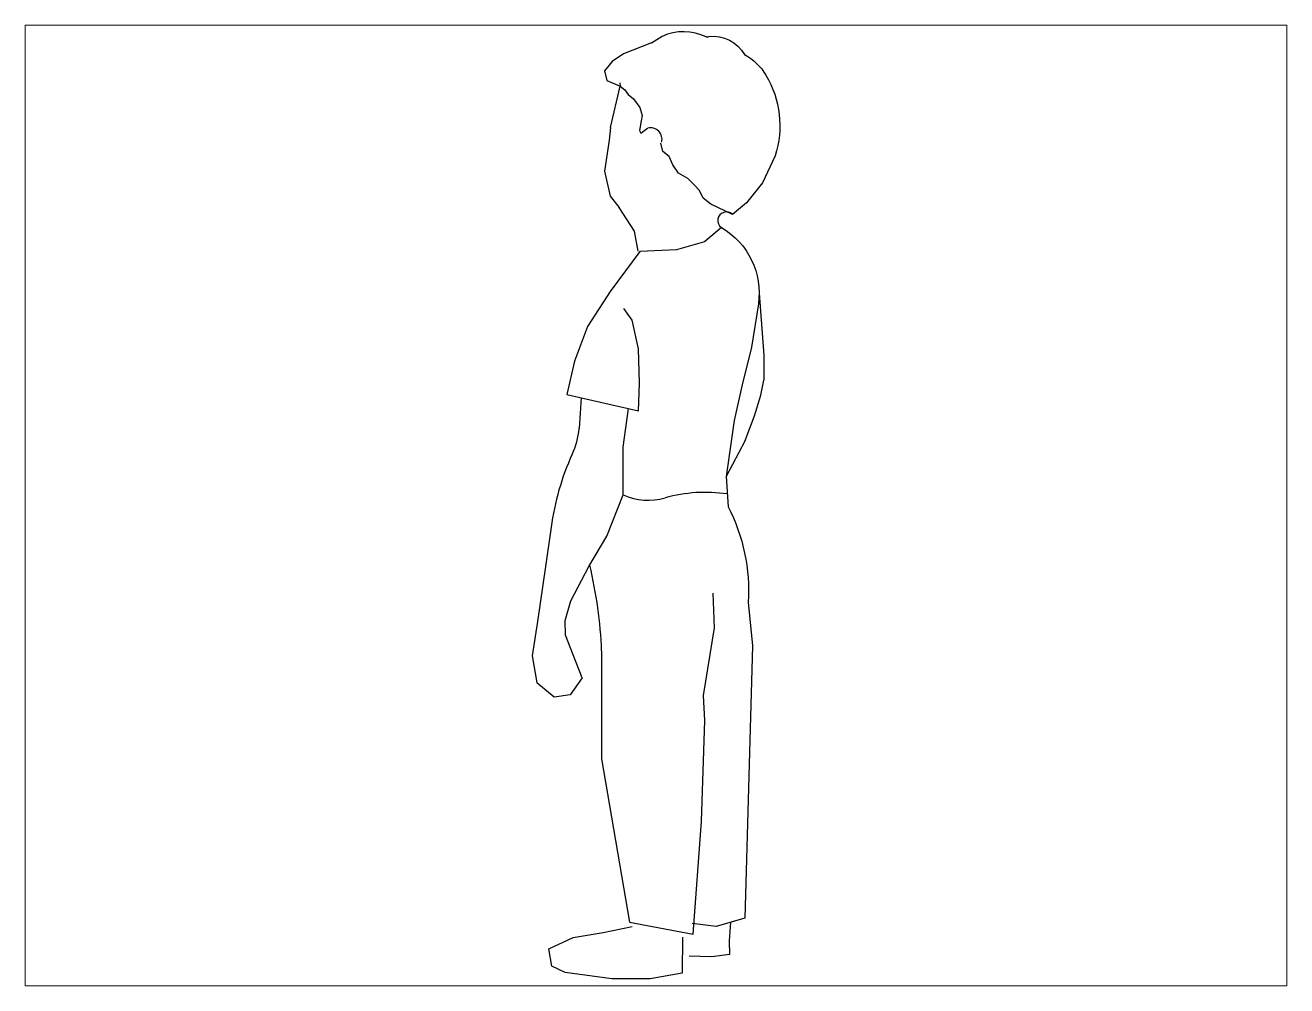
# Paper-space layout 'Layout1' of a CAD drawing. Header units: millimetres. Extents: x 1.05 to 9.45, y 0.8 to 7.2.
# The model-space entities are those that its viewports show. They can reach past a viewport. Long polylines and large blocks are cut down to what shows.
import ezdxf

# ---------------------------------------------------------------- set-up
doc = ezdxf.new("R2010")
doc.units = ezdxf.units.MM
doc.header["$MEASUREMENT"] = 0

# ---------------------------------------------------------------- blocks, each defined once
blk = doc.blocks.new('SYMBOL_Human_5_2D')
at = {"color": 0, "linetype": 'ByBlock'}
for p, q in [((-35.5, 1047.7), (-23.3, 1055.2)), ((-71.8, 1001.6), (-71.2, 998.1)), ((-82.5, 950.4), (-71.2, 998.1)), ((-71.2, 998.1), (-65.8, 993.6)), ((-65.8, 993.6), (-62.1, 988.3)), ((-62.1, 988.3), (-56.2, 983.4)), ((-56.2, 983.4), (-48.9, 973.4)), ((-48.9, 973.4), (-46.2, 964.3)), ((-47.3, 958.1), (-49.3, 947.1)), ((-46.2, 964.3), (-47.3, 958.1)), ((-49.3, 947.1), (-47.6, 944.1)), ((-47.6, 944.1), (-39.8, 949.5)), ((-22.2, 922.9), (-24.6, 932.4)), ((-14.9, 917.1), (-22.2, 922.9)), ((-10.8, 907.7), (-14.9, 917.1)), ((-4.5, 898.1), (-10.8, 907.7)), ((6.4, 891.8), (-4.5, 898.1)), ((13.5, 884.6), (6.4, 891.8)), ((19.9, 878.2), (13.5, 884.6)), ((23.9, 869.3), (19.9, 878.2)), ((32.7, 862.3), (23.9, 869.3)), ((57.6, 850.6), (32.7, 862.3)), ((-50.7, 808.3), (-54.9, 831.5)), ((44.8, 835.5), (25.3, 819)), ((25.3, 819), (-6.8, 810)), ((-48.6, 808.2), (-82.9, 762)), ((-6.8, 810), (-48.6, 808.2)), ((-82.9, 762), (-109, 721.9)), ((-57.6, 729.3), (-67.2, 742.6)), ((-50.3, 696.4), (-57.6, 729.3)), ((-109, 721.9), (-123.8, 682.1)), ((-49.1, 656.8), (-50.3, 696.4)), ((-123.8, 682.1), (-132.6, 643.6)), ((-50.4, 625.2), (-49.1, 656.8)), ((-132.6, 643.6), (-50.4, 625.2)), ((-116.2, 639.9), (-118.4, 604.9)), ((-68, 583.2), (-61.8, 627.7)), ((-67.9, 528.5), (-68, 583.2)), ((-86.6, 481), (-67.9, 528.5)), ((-150.4, 491.5), (-157.2, 446.4)), ((-107.3, 446.4), (-86.6, 481)), ((-157.2, 446.4), (-166.4, 383.1)), ((-127.9, 406.9), (-107.3, 446.4)), ((-134.6, 384.1), (-127.9, 406.9)), ((-166.4, 383.1), (-172.3, 343.8)), ((-133.9, 367.4), (-134.6, 384.1)), ((-125.3, 344.8), (-133.9, 367.4)), ((24.3, 298.1), (37.1, 375.7)), ((-172.3, 343.8), (-167, 312.5)), ((-114.9, 318.4), (-125.3, 344.8)), ((25.9, 269.4), (24.3, 298.1))]:
    blk.add_line(p, q, dxfattribs=at)
for p, q in [((-82.5, 950.4), (-83.8, 935.9)), ((-83.8, 935.9), (-89.4, 900.4)), ((-89.4, 900.4), (-82.8, 871.5)), ((-82.8, 871.5), (-72.6, 858.5)), ((-54.9, 831.5), (-72.6, 858.5)), ((88.2, 760.3), (93.7, 688.4)), ((93.7, 688.4), (93.7, 660.2)), ((72, 590.8), (50.3, 549.6)), ((38.7, 32.8), (11.4, 36.4)), ((71.8, 42.5), (38.7, 32.8))]:
    blk.add_line(p, q)
for points in [[(-35.5, 1047.7), (-67.5, 1034.9), (-80.6, 1026.2), (-89.3, 1015.7), (-86.8, 1004.5), (-71.2, 998.1)], [(72, 590.8), (82.8, 619.3), (90.2, 642.9), (93.7, 660.2)], [(37.1, 375.7), (35.5, 415.8)], [(-92.6, 349.2), (-92.7, 225.5), (-60.6, 37.7), (12.4, 24.1), (22.2, 153.5), (25.9, 269.4)], [(-114.9, 318.4), (-128.9, 298.9), (-147.1, 296.1), (-167, 312.5)], [(0.3, 20.7), (-0.3, -20.7), (-37, -27.3), (-81, -27.3), (-134.4, -20), (-149.7, -12.7), (-153.1, 7.3), (-125.1, 20), (-91, 26), (-57.7, 32.7)], [(53.8, 16.5), (54.3, 0.7), (33.8, -2.2), (7.7, -1.4)]]:
    blk.add_lwpolyline(points)
blk.add_lwpolyline([(30.2, 1054.8, -0.309305), (71.4, 1034.2, -0.134766), (96, 1010.5, -0.214043), (106.6, 918), (92.1, 886.7), (73.5, 863.8), (57.6, 850.6, 1.082023), (44.8, 835.5, -0.307035), (87.3, 747.8), (79.5, 698.3), (68.4, 653.5), (59.6, 614.1), (50.3, 549.6), (52.6, 514.9, -0.136441), (75.5, 405.2), (80.7, 355.1), (71.8, 42.5)], format="xyb", dxfattribs=at)
blk.add_lwpolyline([(55.2, 37.7), (53.8, 16.5)], dxfattribs=at)
for centre, radius, start, end in [((1.3, 1000.5), 59.9, 64.1154, 114.2607), ((-4.6, 1309.6), 257.2, 277.1597, 277.7639), ((-36.3, 937), 13, 344.1809, 105.398), ((-208.9, 613.1), 90.9, 335.2592, 354.7811), ((135.4, 454.5), 288.2, 155.2592, 172.6256), ((-39.1, 594.3), 71.9, 246.3654, 285.6762), ((26.4, 360.8), 170.6, 81.5262, 105.6762), ((-599.9, 329.3), 507.7, 2.2476, 13.4989)]:
    blk.add_arc(centre, radius, start, end, dxfattribs=at)

msp = doc.modelspace()

# ---------------------------------------------------------------- block references
msp.add_blockref('SYMBOL_Human_5_2D', (0, 0))

psp = doc.layouts.get("Layout1")

# ---------------------------------------------------------------- viewports
at = {"layer": '0'}
psp.add_viewport(center=(5.25, 4), size=(8.4, 6.4), view_center_point=(-30.2014, 516.2983), view_height=1103.234256, dxfattribs=at)

doc.saveas('drawing.dxf')
